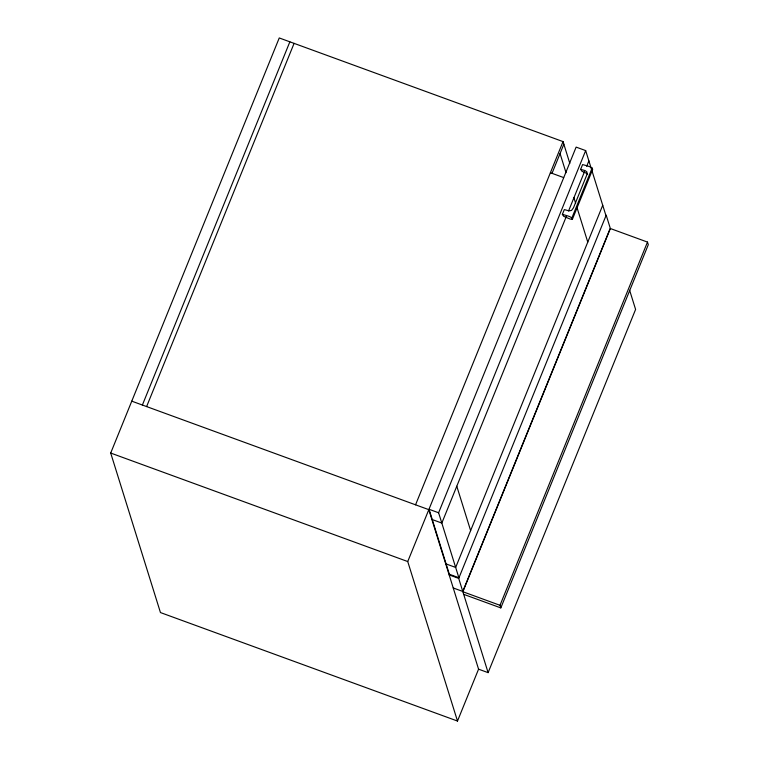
<?xml version="1.0" encoding="UTF-8"?>
<svg xmlns="http://www.w3.org/2000/svg" width="759" height="759" viewBox="0 0 759 759"><rect width="100%" height="100%" fill="white"/><g stroke="black" fill="none" stroke-linecap="round" stroke-linejoin="round"><path stroke-width="1.14" d="M131.772 401.16L428.807 509.659L478.568 669.163L457.497 721.05L160.453 612.56L110.7 453.047L279.255 37.95L563.036 141.601L569.819 163.356M142.379 405.04L289.862 41.821M146.61 406.587L294.094 43.367M415.553 504.811L563.036 141.601M552.078 173.194L563.852 144.21M457.497 721.05L407.735 561.546L576.128 147.104L585.673 150.595L605.938 215.556M438.607 512.771L429.063 509.28L449.328 574.24L458.872 577.732L438.607 512.771L585.673 150.595M562.362 214.399L564.307 209.607L565.057 209.797A25.692 5.341 22.1 0 1 568.899 210.898L571.555 210.404L573.481 207.786L586.897 174.684L586.992 172.046L585.236 170.661A25.692 5.341 22.1 0 0 581.394 169.57L580.644 169.371L582.589 164.58L583.339 164.779A25.009 5.199 22.1 0 1 589.553 166.638L592.02 167.957L592.599 169.551L572.371 219.36L570.132 219.028A25.009 5.199 22.1 0 1 563.633 216.249L562.362 214.399L563.112 214.588A25.009 5.199 22.1 0 1 569.326 216.448L571.793 217.767L572.371 219.36M566.356 216.381L441.823 523.065L432.279 519.573M568.586 210.898L584.487 171.724M586.688 166.306L588.889 160.889M571.906 217.88L592.134 168.071M602.731 205.262L455.666 567.438L446.121 563.946M478.568 669.163L488.113 672.654L458.711 578.396L606.194 215.186L610.264 228.231L462.781 591.451L453.237 587.959M500.001 605.303L647.484 242.083L610.359 228.525L462.876 591.735L500.001 605.303L500.817 607.912L463.683 594.344M500.817 607.912L648.3 244.692L647.484 242.083M488.113 672.654L635.596 309.435L629.619 290.261M592.599 169.551L591.65 169.655M550.389 172.729L563.652 177.578M449.167 574.905L458.711 578.396M110.7 453.047L407.735 561.546M587.637 174.257L585.976 173.024A25.692 5.341 22.1 0 1 581.916 171.23L580.644 169.371M573.927 197.729L575.654 203.279M576.698 206.6L587.77 242.102M560.057 153.546L566.024 172.701M456.785 486.225L470.627 530.598"/></g></svg>
